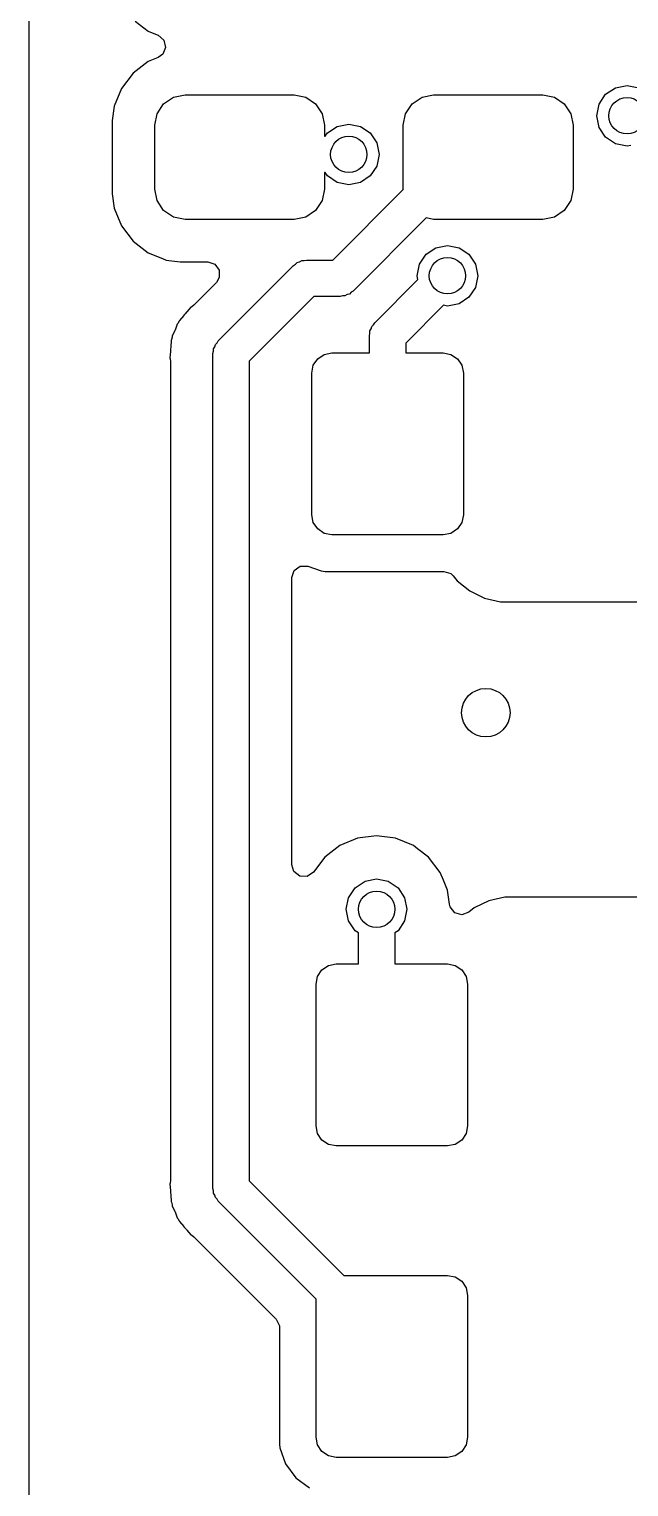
# Model space of a CAD drawing. Extents: x 0.22 to 1.78, y 0.22 to 2.18.
# Drawn here: x 0.2218 to 0.4165, y 0.9418 to 1.4147 of the extents above; entities that cross this region are included whole.
import ezdxf

# ---------------------------------------------------------------- set-up
doc = ezdxf.new("R2010")
doc.units = 0
doc.header["$MEASUREMENT"] = 0
doc.layers.add('BLACK', color=7, linetype='CONTINUOUS')

msp = doc.modelspace()

# ---------------------------------------------------------------- linework, layer by layer
at = {"layer": 'BLACK', "linetype": 'CONTINUOUS'}
for p, q in [((0.221831, 1.36125), (0.221831, 1.55138)), ((0.256307, 1.41723), (0.260518, 1.41399)), ((0.260518, 1.41399), (0.263379, 1.41281)), ((0.263379, 1.41281), (0.26375, 1.41266)), ((0.26375, 1.41266), (0.265581, 1.41109)), ((0.265581, 1.41109), (0.266144, 1.40875)), ((0.26375, 1.40545), (0.260518, 1.40412)), ((0.265222, 1.40652), (0.26375, 1.40545)), ((0.266144, 1.40875), (0.265222, 1.40652)), ((0.255579, 1.40033), (0.25179, 1.39539)), ((0.25558, 1.40033), (0.255579, 1.40033)), ((0.260518, 1.40412), (0.25558, 1.40033)), ((0.25179, 1.39539), (0.249408, 1.38964)), ((0.25179, 1.39539), (0.25179, 1.39539)), ((0.408988, 1.39352), (0.412181, 1.39566)), ((0.412181, 1.39566), (0.415947, 1.3964)), ((0.415947, 1.3964), (0.419714, 1.39566)), ((0.263348, 1.38723), (0.265481, 1.39042)), ((0.265481, 1.39042), (0.268674, 1.39256)), ((0.268674, 1.39256), (0.272441, 1.39331)), ((0.272441, 1.39331), (0.307874, 1.39331)), ((0.307874, 1.39331), (0.311641, 1.39256)), ((0.311641, 1.39256), (0.314834, 1.39042)), ((0.314834, 1.39042), (0.316967, 1.38723)), ((0.344056, 1.38723), (0.34619, 1.39042)), ((0.34619, 1.39042), (0.349383, 1.39256)), ((0.349383, 1.39256), (0.35315, 1.39331)), ((0.35315, 1.39331), (0.388583, 1.39331)), ((0.388583, 1.39331), (0.392349, 1.39256)), ((0.392349, 1.39256), (0.395542, 1.39042)), ((0.395542, 1.39042), (0.397676, 1.38723)), ((0.406105, 1.38656), (0.406854, 1.39033)), ((0.406854, 1.39033), (0.408988, 1.39352)), ((0.249408, 1.38964), (0.248799, 1.38501)), ((0.249408, 1.38964), (0.249408, 1.38964)), ((0.262598, 1.38346), (0.263348, 1.38723)), ((0.316967, 1.38723), (0.317717, 1.38346)), ((0.343307, 1.38346), (0.344056, 1.38723)), ((0.397676, 1.38723), (0.398425, 1.38346)), ((0.406854, 1.3828), (0.406105, 1.38656)), ((0.248799, 1.38501), (0.248799, 1.36125)), ((0.262598, 1.3628), (0.262598, 1.38346)), ((0.317717, 1.38346), (0.317717, 1.37992)), ((0.317946, 1.37992), (0.318651, 1.38098)), ((0.318651, 1.38098), (0.321844, 1.38311)), ((0.321844, 1.38311), (0.32561, 1.38386)), ((0.32561, 1.38386), (0.329377, 1.38311)), ((0.329377, 1.38311), (0.33257, 1.38098)), ((0.33257, 1.38098), (0.334704, 1.37778)), ((0.343307, 1.3628), (0.343307, 1.38346)), ((0.398425, 1.38346), (0.398425, 1.3628)), ((0.408988, 1.3796), (0.406854, 1.3828)), ((0.317717, 1.37992), (0.317946, 1.37992)), ((0.334704, 1.37778), (0.335453, 1.37402)), ((0.412181, 1.37747), (0.408988, 1.3796)), ((0.415947, 1.37672), (0.412181, 1.37747)), ((0.417191, 1.37697), (0.415947, 1.37672)), ((0.335453, 1.37402), (0.334704, 1.37025)), ((0.317946, 1.36811), (0.317717, 1.36811)), ((0.317717, 1.36811), (0.317717, 1.3628)), ((0.318651, 1.36706), (0.317946, 1.36811)), ((0.321844, 1.36492), (0.318651, 1.36706)), ((0.33257, 1.36706), (0.329377, 1.36492)), ((0.334704, 1.37025), (0.33257, 1.36706)), ((0.263348, 1.35903), (0.262598, 1.3628)), ((0.317717, 1.3628), (0.316967, 1.35903)), ((0.320389, 1.33976), (0.343326, 1.3627)), ((0.32561, 1.36417), (0.321844, 1.36492)), ((0.329377, 1.36492), (0.32561, 1.36417)), ((0.343326, 1.3627), (0.343307, 1.3628)), ((0.398425, 1.3628), (0.397676, 1.35903)), ((0.221831, 0.298871), (0.221831, 1.36125)), ((0.248799, 1.36125), (0.249408, 1.35662)), ((0.248799, 1.36125), (0.248799, 1.36125)), ((0.265481, 1.35584), (0.263348, 1.35903)), ((0.316967, 1.35903), (0.314834, 1.35584)), ((0.397676, 1.35903), (0.395542, 1.35584)), ((0.249408, 1.35662), (0.249408, 1.35662)), ((0.249408, 1.35662), (0.25179, 1.35087)), ((0.268674, 1.3537), (0.265481, 1.35584)), ((0.272441, 1.35295), (0.268674, 1.3537)), ((0.307874, 1.35295), (0.272441, 1.35295)), ((0.311641, 1.3537), (0.307874, 1.35295)), ((0.314834, 1.35584), (0.311641, 1.3537)), ((0.350757, 1.35343), (0.32701, 1.32968)), ((0.35315, 1.35295), (0.350757, 1.35343)), ((0.388583, 1.35295), (0.35315, 1.35295)), ((0.392349, 1.3537), (0.388583, 1.35295)), ((0.395542, 1.35584), (0.392349, 1.3537)), ((0.25179, 1.35087), (0.25179, 1.35087)), ((0.25179, 1.35087), (0.255579, 1.34593)), ((0.255579, 1.34593), (0.255579, 1.34593)), ((0.255579, 1.34593), (0.260518, 1.34214)), ((0.350681, 1.34162), (0.353875, 1.34376)), ((0.353875, 1.34376), (0.357641, 1.34451)), ((0.357641, 1.34451), (0.361408, 1.34376)), ((0.361408, 1.34376), (0.364601, 1.34162)), ((0.260518, 1.34214), (0.260518, 1.34214)), ((0.260518, 1.34214), (0.260518, 1.34214)), ((0.260518, 1.34214), (0.265081, 1.34025)), ((0.265081, 1.34025), (0.266269, 1.33976)), ((0.266269, 1.33976), (0.270891, 1.33915)), ((0.270891, 1.33915), (0.279854, 1.33915)), ((0.279854, 1.33915), (0.282145, 1.33841)), ((0.282145, 1.33841), (0.283561, 1.33646)), ((0.30766, 1.33803), (0.308333, 1.33842)), ((0.308333, 1.33842), (0.308883, 1.33897)), ((0.308883, 1.33897), (0.309634, 1.33917)), ((0.309634, 1.33917), (0.310307, 1.33956)), ((0.310307, 1.33956), (0.311084, 1.33956)), ((0.311084, 1.33956), (0.311835, 1.33976)), ((0.311835, 1.33976), (0.320389, 1.33976)), ((0.347799, 1.33466), (0.348548, 1.33843)), ((0.348548, 1.33843), (0.350681, 1.34162)), ((0.364601, 1.34162), (0.366734, 1.33843)), ((0.366734, 1.33843), (0.367484, 1.33466)), ((0.283561, 1.33405), (0.28261, 1.3325)), ((0.283226, 1.3136), (0.30766, 1.33803)), ((0.283561, 1.33646), (0.283561, 1.33405)), ((0.348046, 1.33342), (0.347799, 1.33466)), ((0.367484, 1.33466), (0.366734, 1.3309)), ((0.28261, 1.3325), (0.275262, 1.32515)), ((0.326337, 1.32929), (0.325787, 1.32874)), ((0.32701, 1.32968), (0.326337, 1.32929)), ((0.334013, 1.31939), (0.348046, 1.33342)), ((0.366734, 1.3309), (0.364601, 1.3277)), ((0.274365, 1.32447), (0.273016, 1.32291)), ((0.274614, 1.32463), (0.274365, 1.32447)), ((0.274365, 1.32447), (0.274365, 1.32447)), ((0.275262, 1.32515), (0.274614, 1.32463)), ((0.314281, 1.32795), (0.293307, 1.30698)), ((0.322835, 1.32795), (0.314281, 1.32795)), ((0.323586, 1.32815), (0.322835, 1.32795)), ((0.324363, 1.32815), (0.323586, 1.32815)), ((0.325036, 1.32854), (0.324363, 1.32815)), ((0.325787, 1.32874), (0.325036, 1.32854)), ((0.356398, 1.32507), (0.344094, 1.31276)), ((0.357641, 1.32482), (0.356398, 1.32507)), ((0.361408, 1.32557), (0.357641, 1.32482)), ((0.364601, 1.3277), (0.361408, 1.32557)), ((0.270531, 1.31992), (0.270107, 1.3192)), ((0.270654, 1.32019), (0.270531, 1.31992)), ((0.272003, 1.32174), (0.270654, 1.32019)), ((0.27209, 1.32185), (0.272003, 1.32174)), ((0.272472, 1.32236), (0.27209, 1.32185)), ((0.272921, 1.32281), (0.272472, 1.32236)), ((0.273016, 1.32291), (0.272921, 1.32281)), ((0.333624, 1.31871), (0.334013, 1.31939)), ((0.268258, 1.31474), (0.268053, 1.31393)), ((0.268301, 1.31503), (0.268258, 1.31474)), ((0.269156, 1.31691), (0.268301, 1.31503)), ((0.268301, 1.31503), (0.268301, 1.31503)), ((0.269209, 1.31703), (0.269156, 1.31691)), ((0.269929, 1.31896), (0.269209, 1.31703)), ((0.270107, 1.3192), (0.269929, 1.31897)), ((0.269929, 1.31897), (0.269929, 1.31896)), ((0.332283, 1.31521), (0.332485, 1.31596)), ((0.332283, 1.30965), (0.332283, 1.31521)), ((0.332485, 1.31674), (0.332873, 1.31741)), ((0.332485, 1.31596), (0.332485, 1.31674)), ((0.332873, 1.31741), (0.333075, 1.31816)), ((0.333075, 1.31816), (0.333624, 1.31871)), ((0.267692, 1.31006), (0.267545, 1.308)), ((0.267697, 1.3102), (0.267692, 1.31006)), ((0.267787, 1.31146), (0.267697, 1.31083)), ((0.267697, 1.31083), (0.267697, 1.3102)), ((0.267802, 1.3116), (0.267787, 1.31146)), ((0.267949, 1.31366), (0.267802, 1.3116)), ((0.268053, 1.31393), (0.267949, 1.31366)), ((0.281496, 1.30942), (0.281697, 1.31018)), ((0.281697, 1.31095), (0.282086, 1.31163)), ((0.281697, 1.31018), (0.281697, 1.31095)), ((0.282086, 1.31163), (0.282287, 1.31238)), ((0.282287, 1.31238), (0.282837, 1.31293)), ((0.282837, 1.31293), (0.283226, 1.3136)), ((0.344094, 1.31276), (0.344094, 1.30965)), ((0.267545, 1.308), (0.267608, 1.30772)), ((0.267608, 1.30772), (0.267697, 1.30689)), ((0.267697, 1.30689), (0.267697, 1.04112)), ((0.281496, 1.03858), (0.281496, 1.30942)), ((0.293307, 1.30698), (0.293307, 1.04103)), ((0.313583, 1.30308), (0.314082, 1.3056)), ((0.314082, 1.3056), (0.315505, 1.30772)), ((0.315505, 1.30772), (0.317633, 1.30915)), ((0.317633, 1.30915), (0.320144, 1.30965)), ((0.320144, 1.30965), (0.332283, 1.30965)), ((0.344094, 1.30965), (0.356234, 1.30965)), ((0.356234, 1.30965), (0.358745, 1.30915)), ((0.358745, 1.30915), (0.360873, 1.30772)), ((0.360873, 1.30772), (0.362296, 1.3056)), ((0.362296, 1.3056), (0.362795, 1.30308)), ((0.313583, 1.25715), (0.313583, 1.30308)), ((0.362795, 1.30308), (0.362795, 1.25715)), ((0.314082, 1.25464), (0.313583, 1.25715)), ((0.315505, 1.25251), (0.314082, 1.25464)), ((0.362296, 1.25464), (0.360873, 1.25251)), ((0.362795, 1.25715), (0.362296, 1.25464)), ((0.317633, 1.25109), (0.315505, 1.25251)), ((0.320144, 1.25059), (0.317633, 1.25109)), ((0.356234, 1.25059), (0.320144, 1.25059)), ((0.358745, 1.25109), (0.356234, 1.25059)), ((0.360873, 1.25251), (0.358745, 1.25109)), ((0.307106, 1.23674), (0.307851, 1.23903)), ((0.307851, 1.23903), (0.309799, 1.24044)), ((0.309799, 1.24044), (0.312208, 1.24044)), ((0.312208, 1.24044), (0.312291, 1.24041)), ((0.312291, 1.24041), (0.316686, 1.23888)), ((0.307106, 1.18031), (0.307106, 1.23674)), ((0.316686, 1.23888), (0.316686, 1.23888)), ((0.316686, 1.23888), (0.316686, 1.23888)), ((0.316686, 1.23888), (0.316686, 1.23888)), ((0.316686, 1.23888), (0.317929, 1.23876)), ((0.317929, 1.23876), (0.356448, 1.23876)), ((0.356448, 1.23876), (0.358739, 1.23802)), ((0.358739, 1.23802), (0.359495, 1.23729)), ((0.359495, 1.23729), (0.360736, 1.23574)), ((0.360736, 1.23574), (0.364901, 1.23241)), ((0.364901, 1.23241), (0.369701, 1.2301)), ((0.369701, 1.2301), (0.369701, 1.2301)), ((0.369701, 1.2301), (0.369701, 1.2301)), ((0.369701, 1.2301), (0.374895, 1.22892)), ((0.374895, 1.22892), (0.443215, 1.22892)), ((0.307106, 1.14356), (0.307106, 1.18031)), ((0.322723, 1.14978), (0.317784, 1.146)), ((0.328474, 1.15217), (0.322723, 1.14978)), ((0.322723, 1.14978), (0.322723, 1.14978)), ((0.334646, 1.15298), (0.328474, 1.15217)), ((0.328474, 1.15217), (0.328474, 1.15217)), ((0.340817, 1.15217), (0.334646, 1.15298)), ((0.334646, 1.15298), (0.334646, 1.15298)), ((0.340818, 1.15217), (0.340817, 1.15217)), ((0.346568, 1.14978), (0.340818, 1.15217)), ((0.346569, 1.14978), (0.346568, 1.14978)), ((0.347872, 1.14878), (0.346569, 1.14978)), ((0.346569, 1.14978), (0.346569, 1.14978)), ((0.317784, 1.146), (0.314096, 1.14119)), ((0.317784, 1.146), (0.317784, 1.146)), ((0.351507, 1.146), (0.347872, 1.14878)), ((0.355297, 1.14106), (0.351507, 1.146)), ((0.351507, 1.146), (0.351507, 1.146)), ((0.351507, 1.146), (0.351507, 1.146)), ((0.351507, 1.146), (0.351507, 1.146)), ((0.351507, 1.146), (0.351507, 1.146)), ((0.307792, 1.14135), (0.307106, 1.14356)), ((0.309703, 1.13989), (0.307792, 1.14135)), ((0.312111, 1.13982), (0.309703, 1.13989)), ((0.314096, 1.14119), (0.312111, 1.13982)), ((0.356335, 1.13855), (0.355297, 1.14106)), ((0.355297, 1.14106), (0.355297, 1.14106)), ((0.325552, 1.1329), (0.327686, 1.13609)), ((0.327686, 1.13609), (0.330879, 1.13823)), ((0.330879, 1.13823), (0.334646, 1.13898)), ((0.334646, 1.13898), (0.338412, 1.13823)), ((0.338412, 1.13823), (0.341605, 1.13609)), ((0.341605, 1.13609), (0.343739, 1.1329)), ((0.357679, 1.13531), (0.356335, 1.13855)), ((0.358276, 1.13077), (0.357679, 1.13531)), ((0.324803, 1.12913), (0.325552, 1.1329)), ((0.343739, 1.1329), (0.344488, 1.12913)), ((0.358491, 1.12991), (0.358276, 1.13077)), ((0.371079, 1.13191), (0.366279, 1.12959)), ((0.376273, 1.13309), (0.371079, 1.13191)), ((0.371079, 1.13191), (0.371079, 1.13191)), ((0.378937, 1.13309), (0.376273, 1.13309)), ((0.380811, 1.13309), (0.378937, 1.13309)), ((0.444141, 1.13309), (0.380811, 1.13309)), ((0.325552, 1.12537), (0.324803, 1.12913)), ((0.344488, 1.12913), (0.343739, 1.12537)), ((0.359993, 1.12803), (0.358491, 1.12991)), ((0.362315, 1.12738), (0.359993, 1.12803)), ((0.36457, 1.12823), (0.362315, 1.12738)), ((0.366279, 1.12959), (0.36457, 1.12823)), ((0.366279, 1.12959), (0.366279, 1.12959)), ((0.327686, 1.12217), (0.325552, 1.12537)), ((0.32874, 1.12147), (0.327686, 1.12217)), ((0.32874, 1.11142), (0.32874, 1.12147)), ((0.341605, 1.12217), (0.340551, 1.12147)), ((0.340551, 1.12147), (0.340551, 1.11142)), ((0.343739, 1.12537), (0.341605, 1.12217)), ((0.319011, 1.11092), (0.321522, 1.11142)), ((0.321522, 1.11142), (0.32874, 1.11142)), ((0.340551, 1.11142), (0.357612, 1.11142)), ((0.357612, 1.11142), (0.360123, 1.11092)), ((0.314961, 1.10486), (0.31546, 1.10737)), ((0.31546, 1.10737), (0.316883, 1.1095)), ((0.316883, 1.1095), (0.319011, 1.11092)), ((0.360123, 1.11092), (0.362251, 1.1095)), ((0.362251, 1.1095), (0.363674, 1.10737)), ((0.363674, 1.10737), (0.364173, 1.10486)), ((0.314961, 1.05892), (0.314961, 1.10486)), ((0.364173, 1.10486), (0.364173, 1.05892)), ((0.31546, 1.05641), (0.314961, 1.05892)), ((0.316883, 1.05428), (0.31546, 1.05641)), ((0.363674, 1.05641), (0.362251, 1.05428)), ((0.364173, 1.05892), (0.363674, 1.05641)), ((0.319011, 1.05286), (0.316883, 1.05428)), ((0.321522, 1.05236), (0.319011, 1.05286)), ((0.357611, 1.05236), (0.321522, 1.05236)), ((0.360123, 1.05286), (0.357611, 1.05236)), ((0.362251, 1.05428), (0.360123, 1.05286)), ((0.267697, 1.04112), (0.267608, 1.04029)), ((0.293307, 1.04103), (0.323968, 1.01037)), ((0.267608, 1.04029), (0.267545, 1.04)), ((0.267545, 1.04), (0.267545, 1.04)), ((0.267545, 1.04), (0.267692, 1.03795)), ((0.267692, 1.03795), (0.267697, 1.03781)), ((0.267697, 1.03781), (0.267697, 1.03717)), ((0.267697, 1.03717), (0.267787, 1.03654)), ((0.267787, 1.03654), (0.267802, 1.03641)), ((0.267802, 1.03641), (0.267949, 1.03435)), ((0.281697, 1.03783), (0.281496, 1.03858)), ((0.281697, 1.03705), (0.281697, 1.03783)), ((0.282086, 1.03638), (0.281697, 1.03705)), ((0.282287, 1.03563), (0.282086, 1.03638)), ((0.267949, 1.03435), (0.268052, 1.03407)), ((0.268052, 1.03407), (0.268258, 1.03327)), ((0.268258, 1.03327), (0.268301, 1.03297)), ((0.268301, 1.03297), (0.268301, 1.03297)), ((0.268301, 1.03297), (0.269156, 1.0311)), ((0.269156, 1.0311), (0.269209, 1.03097)), ((0.269209, 1.03097), (0.269929, 1.02904)), ((0.282837, 1.03508), (0.282287, 1.03563)), ((0.283226, 1.03441), (0.282837, 1.03508)), ((0.314961, 1.00267), (0.283226, 1.03441)), ((0.269929, 1.02904), (0.269929, 1.02904)), ((0.269929, 1.02904), (0.269929, 1.02904)), ((0.269929, 1.02904), (0.270068, 1.02886)), ((0.270068, 1.02886), (0.270107, 1.02881)), ((0.270107, 1.02881), (0.270532, 1.02809)), ((0.270532, 1.02809), (0.270654, 1.02782)), ((0.270654, 1.02782), (0.272003, 1.02626)), ((0.272003, 1.02626), (0.27209, 1.02616)), ((0.27209, 1.02616), (0.272472, 1.02565)), ((0.272472, 1.02565), (0.272472, 1.02565)), ((0.272472, 1.02565), (0.272922, 1.0252)), ((0.272922, 1.0252), (0.273016, 1.02509)), ((0.273016, 1.02509), (0.274365, 1.02354)), ((0.274365, 1.02354), (0.274365, 1.02354)), ((0.274365, 1.02354), (0.274614, 1.02338)), ((0.274614, 1.02338), (0.275262, 1.02286)), ((0.275262, 1.02286), (0.301988, 0.996129)), ((0.323968, 1.01037), (0.357612, 1.01037)), ((0.357612, 1.01037), (0.360123, 1.00987)), ((0.360123, 1.00987), (0.362251, 1.00845)), ((0.362251, 1.00845), (0.363674, 1.00632)), ((0.314961, 0.957874), (0.314961, 1.00267)), ((0.363674, 1.00632), (0.364173, 1.00381)), ((0.364173, 1.00381), (0.364173, 0.957874)), ((0.301988, 0.996129), (0.303082, 0.993983)), ((0.303082, 0.993983), (0.30313, 0.993373)), ((0.30313, 0.993373), (0.30313, 0.955659)), ((0.30313, 0.955659), (0.303246, 0.954416)), ((0.31546, 0.955363), (0.314961, 0.957874)), ((0.316883, 0.953234), (0.31546, 0.955363)), ((0.363674, 0.955363), (0.362251, 0.953234)), ((0.364173, 0.957874), (0.363674, 0.955363)), ((0.303246, 0.954416), (0.303246, 0.954416)), ((0.303246, 0.954416), (0.305078, 0.949183)), ((0.319011, 0.951812), (0.316883, 0.953234)), ((0.321522, 0.951312), (0.319011, 0.951812)), ((0.357611, 0.951312), (0.321522, 0.951312)), ((0.360123, 0.951812), (0.357611, 0.951312)), ((0.362251, 0.953234), (0.360123, 0.951812)), ((0.305078, 0.949183), (0.305078, 0.949183)), ((0.305078, 0.949183), (0.30837, 0.944722)), ((0.30837, 0.944722), (0.30837, 0.944722)), ((0.30837, 0.944722), (0.312831, 0.941429))]:
    msp.add_line(p, q, dxfattribs=at)
at = {"layer": 'BLACK'}
for centre, radius in [((0.415947, 1.38656), 0.005906), ((0.32561, 1.37402), 0.005906), ((0.357641, 1.33466), 0.005906), ((0.370079, 1.19291), 0.007874), ((0.334646, 1.12913), 0.005906)]:
    msp.add_circle(centre, radius, dxfattribs=at)

doc.saveas('drawing.dxf')
